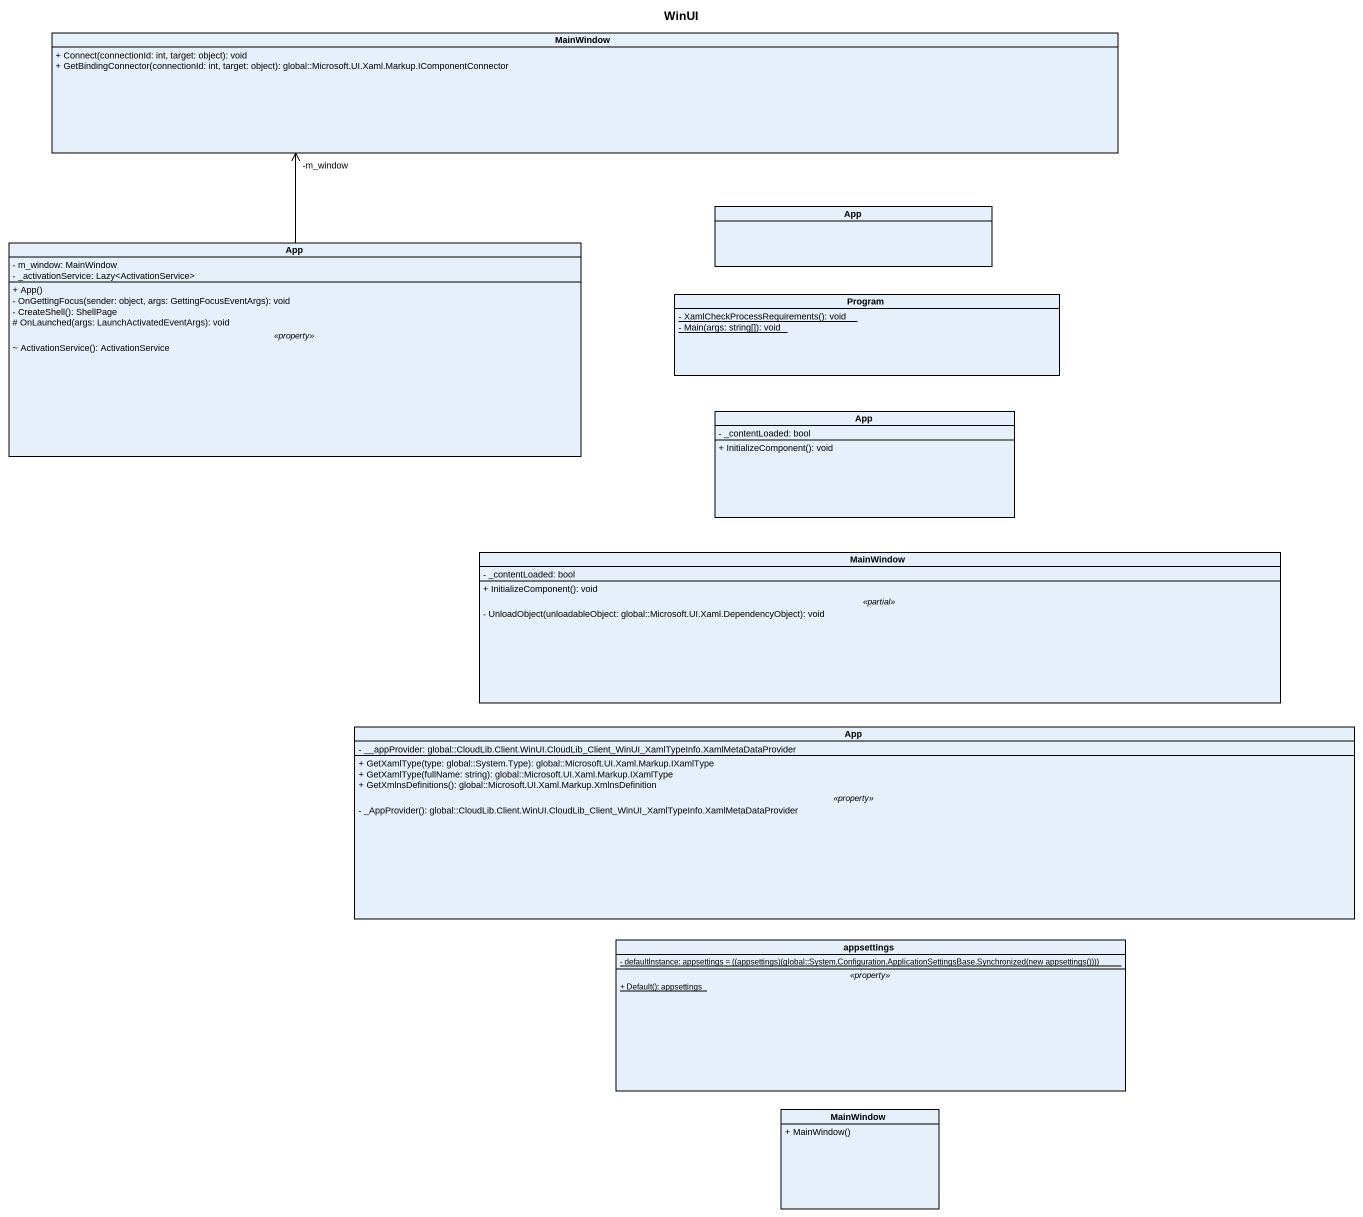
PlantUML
@startuml
title WinUI
hide circle
hide empty members
skinparam classAttributeIconSize 0
class MainWindow {
  + Connect(connectionId: int, target: object): void
  + GetBindingConnector(connectionId: int, target: object): global::Microsoft.UI.Xaml.Markup.IComponentConnector
}
class App
class "App" as App_2 {
  - m_window: MainWindow
  - _activationService: Lazy<ActivationService>
  --
  + App()
  - OnGettingFocus(sender: object, args: GettingFocusEventArgs): void
  - CreateShell(): ShellPage
  # OnLaunched(args: LaunchActivatedEventArgs): void
  .. <<property>> ..
  ~ ActivationService(): ActivationService
}
class Program {
  {static} - XamlCheckProcessRequirements(): void
  {static} - Main(args: string[]): void
}
class "App" as App_3 {
  - _contentLoaded: bool
  + InitializeComponent(): void
}
class "MainWindow" as MainWindow_2 {
  - _contentLoaded: bool
  --
  + InitializeComponent(): void
  .. <<partial>> ..
  - UnloadObject(unloadableObject: global::Microsoft.UI.Xaml.DependencyObject): void
}
class "App" as App_4 {
  - __appProvider: global::CloudLib.Client.WinUI.CloudLib_Client_WinUI_XamlTypeInfo.XamlMetaDataProvider
  --
  + GetXamlType(type: global::System.Type): global::Microsoft.UI.Xaml.Markup.IXamlType
  + GetXamlType(fullName: string): global::Microsoft.UI.Xaml.Markup.IXamlType
  + GetXmlnsDefinitions(): global::Microsoft.UI.Xaml.Markup.XmlnsDefinition
  .. <<property>> ..
  - _AppProvider(): global::CloudLib.Client.WinUI.CloudLib_Client_WinUI_XamlTypeInfo.XamlMetaDataProvider
}
class appsettings {
  {static} {field} - defaultInstance: appsettings = ((appsettings)(global::System.Configuration.ApplicationSettingsBase.Synchronized(new appsettings())))
  .. <<property>> ..
  {static} + Default(): appsettings
}
class "MainWindow" as MainWindow_3 {
  + MainWindow()
}
App_2 -up-> "-m_window" MainWindow
@enduml
